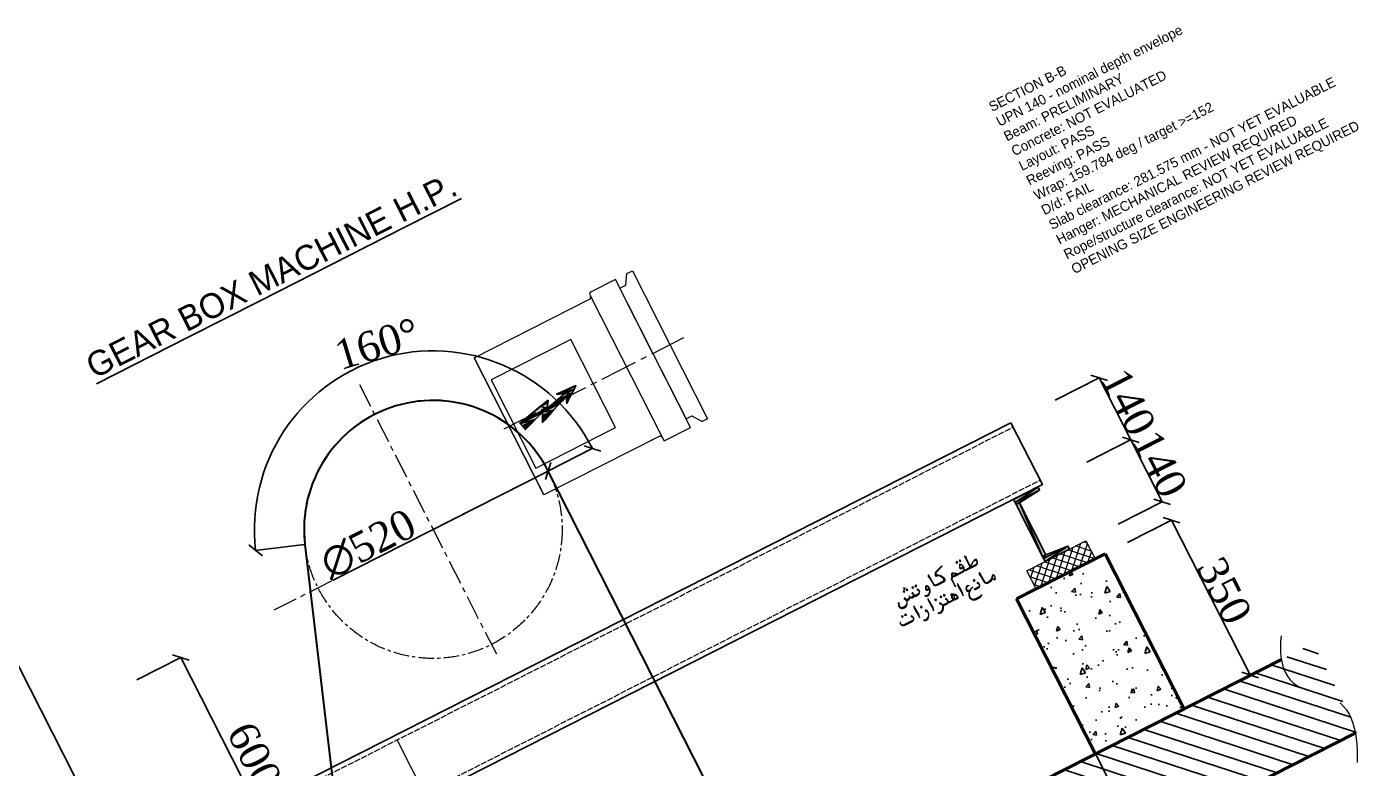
# Model space of a CAD drawing. Header units: millimetres. Extents: x 9010 to 18690, y -22518 to -16270.
# Drawn here: x 16007 to 18690, y -17765 to -16270 of the extents above; entities that cross this region are included whole.
import ezdxf

# ---------------------------------------------------------------- set-up
doc = ezdxf.new("R2010")
doc.units = ezdxf.units.MM
doc.linetypes.add('$1$ACAD_ISO02W100', pattern=[15, 12, -3])
doc.linetypes.add('$1$CENTER', pattern=[50.8, 31.75, -6.35, 6.35, -6.35])
for name, color, linetype, lineweight in [('$1$Car', 3, 'Continuous', 18), ('$1$CL', 2, '$1$CENTER', 0), ('$1$DL', 8, '$1$ACAD_ISO02W100', 0), ('$1$Wall', 1, 'Continuous', 50)]:
    doc.layers.add(name, color=color, linetype=linetype, lineweight=lineweight)
doc.layers.add('$1$PDF_0', color=7, linetype='Continuous')
doc.styles.add('$0$nassar2', font='cent.shx', dxfattribs={"height": 60})
doc.styles.add('$1$nassar2', font='cent.shx', dxfattribs={"height": 60})
doc.dimstyles.new('$0$Nassar2', dxfattribs={"dimtxt": 35, "dimasz": 25, "dimexe": 1.25, "dimexo": 0.625, "dimtad": 1, "dimtxsty": '$0$nassar2', "dimblk": '$0$_Oblique', "dimcen": 2.5, "dimadec": 0, "dimazin": 0, "dimtfac": 1, "dimtmove": 0, "dimatfit": 3, "dimldrblk": '$0$_Oblique', "dimfxl": 1, "dimarcsym": 0})
doc.dimstyles.new('$1$Nassar2', dxfattribs={"dimtxt": 35, "dimasz": 25, "dimexe": 1.25, "dimexo": 0.625, "dimtad": 1, "dimtxsty": '$1$nassar2', "dimblk": '$1$_Oblique', "dimcen": 2.5, "dimadec": 0, "dimazin": 0, "dimtfac": 1, "dimtmove": 0, "dimatfit": 3, "dimldrblk": '$1$_Oblique', "dimfxl": 1, "dimarcsym": 0})

# ---------------------------------------------------------------- blocks, each defined once
blk = doc.blocks.new('$0$_Oblique')
at = {"color": 0, "linetype": 'ByBlock', "lineweight": -2}
blk.add_line((-0.5, -0.5), (0.5, 0.5), dxfattribs=at)
blk = doc.blocks.new('*D55')
at = {"color": 0, "lineweight": -2, "transparency": 16777216}
for p, q in [((15562, -17260.1), (15641.8, -17219.5)), ((16365.3, -18646.6), (15640.7, -17220.1)), ((16286.6, -18686.6), (16366.5, -18646))]:
    blk.add_line(p, q, dxfattribs=at)
at = {"layer": 'Defpoints', "color": 0, "transparency": 16777216}
for p in [(15640.7, -17220.1), (15561.4, -17260.4), (16286, -18686.9)]:
    blk.add_point(p, dxfattribs=at)
at = {"color": 0, "lineweight": -2, "transparency": 16777216, "xscale": 25, "yscale": 25, "zscale": 25}
for p, rotation in [((15640.7, -17220.1), 116.9290163711014), ((16365.3, -18646.6), 296.9290163711014)]:
    blk.add_blockref('$0$_Oblique', p, dxfattribs=dict(at, rotation=rotation))
at = {"color": 0, "transparency": 16777216, "insert": (15985.1, -17830.3), "char_height": 60, "attachment_point": 5, "rotation": 296.929, "style": '$0$nassar2'}
blk.add_mtext('SHAFT DEPTH 1600', dxfattribs=at)
blk = doc.blocks.new('*D56')
at = {"color": 0, "lineweight": -2, "transparency": 16777216}
for p, q in [((15184.9, -17451.6), (15783.3, -17147.6)), ((15782.2, -17148.2), (16914.4, -19377.1)), ((16317.1, -19680.5), (16915.5, -19376.6))]:
    blk.add_line(p, q, dxfattribs=at)
at = {"layer": 'Defpoints', "color": 0, "transparency": 16777216}
for p in [(15184.3, -17451.9), (16914.4, -19377.1), (16316.6, -19680.8)]:
    blk.add_point(p, dxfattribs=at)
at = {"color": 0, "lineweight": -2, "transparency": 16777216, "xscale": 25, "yscale": 25, "zscale": 25}
for p, rotation in [((15782.2, -17148.2), 116.9290163711014), ((16914.4, -19377.1), 296.9290163711014)]:
    blk.add_blockref('$0$_Oblique', p, dxfattribs=dict(at, rotation=rotation))
at = {"color": 0, "transparency": 16777216, "insert": (16471.7, -18437.9), "char_height": 60, "attachment_point": 5, "rotation": 296.929, "style": '$0$nassar2'}
blk.add_mtext('M/C ROOM DEPTH 2500', dxfattribs=at)
blk = doc.blocks.new('$1$_Oblique')
at = {"color": 0, "linetype": 'ByBlock', "lineweight": -2}
blk.add_line((-0.5, -0.5), (0.5, 0.5), dxfattribs=at)
blk = doc.blocks.new('*D76')
at = {"color": 0, "lineweight": -2, "transparency": 16777216}
for p, q in [((17058.2, -17165), (17148, -17119.5)), ((16567, -17313.5), (16467.1, -17325.3))]:
    blk.add_line(p, q, dxfattribs=at)
blk.add_arc((16825.9, -17283.1), 360, 26.929, 186.713, dxfattribs=at)
at = {"layer": 'Defpoints', "color": 0, "transparency": 16777216}
for p in [(16887.2, -16928.3), (17057.7, -17165.3), (16825.9, -17283.1), (16825.9, -17283.1), (16567.7, -17313.5)]:
    blk.add_point(p, dxfattribs=at)
at = {"color": 0, "lineweight": -2, "transparency": 16777216, "xscale": 25, "yscale": 25, "zscale": 25}
for p, rotation in [((17146.8, -17120), 296.9290163710088), ((16468.3, -17325.2), 276.7130014876126)]:
    blk.add_blockref('$1$_Oblique', p, dxfattribs=dict(at, rotation=rotation))
at = {"color": 0, "transparency": 16777216, "insert": (16712.8, -16909.2), "char_height": 60, "attachment_point": 5, "rotation": 16.821, "style": '$1$nassar2'}
blk.add_mtext('160°', dxfattribs=at)
blk = doc.blocks.new('*D77')
at = {"color": 0, "lineweight": -2, "transparency": 16777216}
blk.add_line((16623, -17386.1), (17057.7, -17165.3), dxfattribs=at)
at = {"layer": 'Defpoints', "color": 0, "transparency": 16777216}
for p in [(17057.7, -17165.3), (16594.1, -17400.8)]:
    blk.add_point(p, dxfattribs=at)
at = {"color": 0, "lineweight": -2, "transparency": 16777216, "xscale": 25, "yscale": 25, "zscale": 25, "rotation": 26.92901637100848}
blk.add_blockref('$1$_Oblique', (17057.7, -17165.3), dxfattribs=at)
at = {"color": 0, "transparency": 16777216, "insert": (16695.1, -17312.6), "char_height": 60, "attachment_point": 5, "rotation": 26.929, "style": '$1$nassar2'}
blk.add_mtext('∅520', dxfattribs=at)
blk = doc.blocks.new('*D81')
at = {"color": 0, "lineweight": -2, "transparency": 16777216}
for p, q in [((18160.5, -17735.4), (18310.2, -18030.2)), ((17663.2, -18357.4), (18309.6, -18029.1)), ((17514.1, -18063.8), (17663.8, -18358.6))]:
    blk.add_line(p, q, dxfattribs=at)
at = {"layer": 'Defpoints', "color": 0, "transparency": 16777216}
for p in [(18160.2, -17734.9), (18309.6, -18029.1), (17513.8, -18063.2)]:
    blk.add_point(p, dxfattribs=at)
at = {"color": 0, "lineweight": -2, "transparency": 16777216, "xscale": 25, "yscale": 25, "zscale": 25}
for p, rotation in [((18309.6, -18029.1), 26.92901637100845), ((17663.2, -18357.4), 206.9290163710085)]:
    blk.add_blockref('$1$_Oblique', p, dxfattribs=dict(at, rotation=rotation))
at = {"color": 0, "transparency": 16777216, "insert": (17972.6, -18166), "char_height": 60, "attachment_point": 5, "rotation": 26.929, "style": '$1$nassar2'}
blk.add_mtext('725', dxfattribs=at)
blk = doc.blocks.new('*D82')
at = {"color": 0, "lineweight": -2, "transparency": 16777216}
for p, q in [((16229.1, -17586.2), (16318.8, -17540.7)), ((16589.7, -18076.6), (16317.7, -17541.2)), ((16501.1, -18121.6), (16590.8, -18076.1))]:
    blk.add_line(p, q, dxfattribs=at)
at = {"layer": 'Defpoints', "color": 0, "transparency": 16777216}
for p in [(16317.7, -17541.2), (16228.5, -17586.5), (16500.5, -18121.9)]:
    blk.add_point(p, dxfattribs=at)
at = {"color": 0, "lineweight": -2, "transparency": 16777216, "xscale": 25, "yscale": 25, "zscale": 25}
for p, rotation in [((16317.7, -17541.2), 116.9290163710085), ((16589.7, -18076.6), 296.9290163710085)]:
    blk.add_blockref('$1$_Oblique', p, dxfattribs=dict(at, rotation=rotation))
at = {"color": 0, "transparency": 16777216, "insert": (16485.8, -17792.6), "char_height": 60, "attachment_point": 5, "rotation": 296.929, "style": '$1$nassar2'}
blk.add_mtext('600,52', dxfattribs=at)
blk = doc.blocks.new('*D83')
at = {"color": 0, "lineweight": -2, "transparency": 16777216}
for p, q in [((18079.5, -17022.6), (18169.2, -16977)), ((18231.5, -17102.4), (18168.1, -16977.6)), ((18142.9, -17147.4), (18232.6, -17101.9))]:
    blk.add_line(p, q, dxfattribs=at)
at = {"layer": 'Defpoints', "color": 0, "transparency": 16777216}
for p in [(18168.1, -16977.6), (18078.9, -17022.9), (18142.3, -17147.7)]:
    blk.add_point(p, dxfattribs=at)
at = {"color": 0, "lineweight": -2, "transparency": 16777216, "xscale": 25, "yscale": 25, "zscale": 25}
for p, rotation in [((18168.1, -16977.6), 116.9290163710085), ((18231.5, -17102.4), 296.9290163710085)]:
    blk.add_blockref('$1$_Oblique', p, dxfattribs=dict(at, rotation=rotation))
at = {"color": 0, "transparency": 16777216, "insert": (18227.1, -17026.2), "char_height": 60, "attachment_point": 5, "rotation": 296.929, "style": '$1$nassar2'}
blk.add_mtext('140', dxfattribs=at)
blk = doc.blocks.new('*D84')
at = {"color": 0, "lineweight": -2, "transparency": 16777216}
for p, q in [((18142.9, -17147.4), (18232.6, -17101.9)), ((18294.9, -17227.3), (18231.5, -17102.4)), ((18206.3, -17272.3), (18296, -17226.7))]:
    blk.add_line(p, q, dxfattribs=at)
at = {"layer": 'Defpoints', "color": 0, "transparency": 16777216}
for p in [(18231.5, -17102.4), (18142.3, -17147.7), (18205.7, -17272.5)]:
    blk.add_point(p, dxfattribs=at)
at = {"color": 0, "lineweight": -2, "transparency": 16777216, "xscale": 25, "yscale": 25, "zscale": 25}
for p, rotation in [((18231.5, -17102.4), 116.9290163710085), ((18294.9, -17227.3), 296.9290163710085)]:
    blk.add_blockref('$1$_Oblique', p, dxfattribs=dict(at, rotation=rotation))
at = {"color": 0, "transparency": 16777216, "insert": (18290.5, -17151), "char_height": 60, "attachment_point": 5, "rotation": 296.929, "style": '$1$nassar2'}
blk.add_mtext('140', dxfattribs=at)
blk = doc.blocks.new('*D85')
at = {"color": 0, "lineweight": -2, "transparency": 16777216}
for p, q in [((18225.1, -17309.3), (18314.8, -17263.8)), ((18472.2, -17576.4), (18313.7, -17264.3)), ((18383.6, -17621.4), (18473.3, -17575.8))]:
    blk.add_line(p, q, dxfattribs=at)
at = {"layer": 'Defpoints', "color": 0, "transparency": 16777216}
for p in [(18313.7, -17264.3), (18224.6, -17309.6), (18383.1, -17621.7)]:
    blk.add_point(p, dxfattribs=at)
at = {"color": 0, "lineweight": -2, "transparency": 16777216, "xscale": 25, "yscale": 25, "zscale": 25}
for p, rotation in [((18313.7, -17264.3), 116.9290163710085), ((18472.2, -17576.4), 296.9290163710085)]:
    blk.add_blockref('$1$_Oblique', p, dxfattribs=dict(at, rotation=rotation))
at = {"color": 0, "transparency": 16777216, "insert": (18420.3, -17406.5), "char_height": 60, "attachment_point": 5, "rotation": 296.929, "style": '$1$nassar2'}
blk.add_mtext('350', dxfattribs=at)

msp = doc.modelspace()

# ---------------------------------------------------------------- hatches: boundary and pattern name
at = {"true_color": 0x000007}
h = msp.add_hatch(color=7, dxfattribs=at)
h.paths.add_polyline_path([(17109.95, -17000.317), (17090.698, -17010.097), (17106.231, -17008.114)])
h.paths.add_polyline_path([(17090.698, -17010.097), (17106.231, -17008.114), (17073.36, -17024.811)])
for points in [[(17074.448, -17010.671), (17113.438, -16993.229), (17079.629, -17010.403)], [(17094.961, -17013.839), (17106.231, -17008.114), (17099.709, -17019.697)], [(17057.566, -17022.791), (17056.888, -17027.271), (17042.331, -17034.665)], [(17005.838, -17074.469), (17031.665, -17061.35), (17012.01, -17081.967)], [(17046.222, -17053.956), (17068.292, -17042.745), (17052.394, -17061.454)]]:
    msp.add_hatch(color=7, dxfattribs=at).paths.add_polyline_path(points)
h = msp.add_hatch(color=7, dxfattribs=at)
h.paths.add_polyline_path([(17113.438, -16993.229), (17079.629, -17010.403), (17109.95, -17000.317)])
h.paths.add_polyline_path([(17079.629, -17010.403), (17109.95, -17000.317), (17090.698, -17010.097)])
h = msp.add_hatch(color=7, dxfattribs=at)
h.paths.add_polyline_path([(17086.308, -17023.551), (17006.949, -17063.863), (17083.267, -17026.868)])
h.paths.add_polyline_path([(17006.949, -17063.863), (17083.267, -17026.868), (17000.621, -17068.849)])
h = msp.add_hatch(color=7, dxfattribs=at)
h.paths.add_polyline_path([(17083.267, -17026.868), (17000.621, -17068.849), (17079.987, -17029.715)])
h.paths.add_polyline_path([(17000.621, -17068.849), (17079.987, -17029.715), (17001.567, -17069.55)])
h = msp.add_hatch(color=7, dxfattribs=at)
h.paths.add_polyline_path([(17056.888, -17027.271), (17042.331, -17034.665), (17055.785, -17039.055)])
h.paths.add_polyline_path([(17042.331, -17034.665), (17055.785, -17039.055), (17006.949, -17063.863)])
h = msp.add_hatch(color=7, dxfattribs=at)
h.paths.add_polyline_path([(17079.987, -17029.715), (17046.177, -17046.889), (17068.292, -17042.745)])
h.paths.add_polyline_path([(17046.177, -17046.889), (17068.292, -17042.745), (17046.222, -17053.956)])
h = msp.add_hatch(color=7, dxfattribs=at)
h.paths.add_polyline_path([(17094.961, -17013.839), (17073.36, -17024.811), (17086.308, -17023.551)])
h.paths.add_polyline_path([(17073.36, -17024.811), (17086.308, -17023.551), (17055.785, -17039.055)])
h = msp.add_hatch(color=7, dxfattribs=at)
h.paths.add_polyline_path([(17094.961, -17013.839), (17095.014, -17022.082), (17099.709, -17019.697)])
h.paths.add_polyline_path([(17095.014, -17022.082), (17099.709, -17019.697), (17095.058, -17029.148)])
h = msp.add_hatch(color=7, dxfattribs=at)
h.paths.add_polyline_path([(17046.177, -17046.889), (17001.567, -17069.55), (17031.665, -17061.35)])
h.paths.add_polyline_path([(17001.567, -17069.55), (17031.665, -17061.35), (17005.838, -17074.469)])
h = msp.add_hatch(color=7, dxfattribs=at)
h.paths.add_polyline_path([(17046.222, -17053.956), (17046.289, -17064.555), (17052.394, -17061.454)])
h.paths.add_polyline_path([(17046.289, -17064.555), (17052.394, -17061.454), (17046.073, -17067.618)])
h = msp.add_hatch(color=7, dxfattribs=at)
h.paths.add_polyline_path([(17995.443, -17222.751), (18044.749, -17197.705), (17998.544, -17228.855)])
h.paths.add_polyline_path([(18044.749, -17197.705), (17998.544, -17228.855), (18047.85, -17203.81)])
h = msp.add_hatch(color=7, dxfattribs=at)
h.paths.add_polyline_path([(17998.544, -17228.855), (18047.85, -17203.81), (18000.691, -17233.082)])
h.paths.add_polyline_path([(18047.85, -17203.81), (18000.691, -17233.082), (18007.265, -17229.742)])
h = msp.add_hatch(color=7, dxfattribs=at)
h.paths.add_polyline_path([(18000.691, -17233.082), (18007.265, -17229.742), (18053.883, -17337.798)])
h.paths.add_polyline_path([(18007.265, -17229.742), (18053.883, -17337.798), (18060.457, -17334.458)])
h = msp.add_hatch()
h.set_pattern_fill('AR-CONC', color=4, scale=0.5, angle=26.929016)
h.set_pattern_definition([(76.929, (18705.02, -18448.39), (84.8243, 34.149), [9.525, -104.775]), (21.929, (18705.02, -18448.39), (-58.9745, 77.1895), [7.62, -83.82]), (127.3805, (18712.09, -18445.54), (25.85, 111.3386), [8.095, -89.045]), (73.113, (18693.52, -18425.74), (130.363, 42.642), [14.287, -157.162]), (123.565, (18704.38, -18422.19), (49.803, 164.057), [12.143, -133.568]), (18.113, (18693.52, -18425.74), (49.803, 164.057), [11.43, -125.73]), (47.929, (18707.72, -18425.65), (90.7445, -11.256), [9.525, -104.775]), (352.929, (18707.72, -18425.65), (-14.158, 96.103), [7.62, -83.82]), (98.3805, (18715.28, -18426.59), (76.587, 84.8466), [8.095, -89.045]), (64.429, (18705.023, -18448.386), (-17.77006, 38.3927), [0, -82.804, 0, -85.09, 0, -84.1375]), (34.429, (18705.023, -18448.386), (7.102, 59.7898), [0, -48.514, 0, -80.899, 0, -32.0675]), (354.429, (18679.773, -18461.213), (61.7414, 28.1498), [0, -31.75, 0, -99.06, 0, -131.445]), (344.429, (18668.45, -18466.964), (60.276, 44.8776), [0, -41.275, 0, -65.786, 0, -93.345])])
h.paths.add_polyline_path([(18160.111, -17734.911), (18338.551, -17644.269), (18180.041, -17332.22), (18001.601, -17422.862)], is_closed=False)
h = msp.add_hatch(color=7, dxfattribs=at)
h.paths.add_polyline_path([(18053.883, -17337.798), (18060.457, -17334.458), (18055.791, -17341.554)])
h.paths.add_polyline_path([(18060.457, -17334.458), (18055.791, -17341.554), (18105.097, -17316.509)])
h = msp.add_hatch(color=7, dxfattribs=at)
h.paths.add_polyline_path([(18055.791, -17341.554), (18105.097, -17316.509), (18058.892, -17347.659)])
h.paths.add_polyline_path([(18105.097, -17316.509), (18058.892, -17347.659), (18108.198, -17322.613)])
at = {"ltscale": 4}
h = msp.add_hatch(dxfattribs=at)
h.set_pattern_fill('ANSI31', color=256, scale=8, angle=116.929016)
h.set_pattern_definition([(161.929016, (70044.666, 39051.114), (-7.8789535, -24.147093), [])])
h.paths.add_polyline_path([(17675.562, -18205.801), (18689.685, -17690.662), (18599.291, -17512.71), (17585.169, -18027.85)], is_closed=False)

# ---------------------------------------------------------------- linework, layer by layer
at = {"layer": '$1$Car', "ltscale": 4}
msp.add_line((16861.214, -17919.381), (16753.522, -17707.374), dxfattribs=at)
at = {"layer": '$1$CL', "color": 1, "linetype": 'Continuous', "lineweight": 30}
for p, q in [((17705.743, -18441.114), (17057.689, -17165.331)), ((16567.663, -17313.474), (16648.281, -17998.398))]:
    msp.add_line(p, q, dxfattribs=at)
at = {"layer": '$1$CL'}
msp.add_circle((16825.881, -17283.081), 260, dxfattribs=at)
at = {"layer": '$1$CL', "color": 1, "linetype": 'Continuous', "lineweight": 30}
msp.add_arc((16825.881, -17283.081), 260, 26.929016, 186.713001, dxfattribs=at)
at = {"layer": '$1$DL'}
for points in [[(16293.567, -17941.016), (17994.62, -17076.939)], [(16348.095, -18048.362), (18048.902, -17183.801)]]:
    msp.add_lwpolyline(points, dxfattribs=at)
at = {"layer": '$1$PDF_0', "lineweight": 18}
for points in [[(17838.399, -17369.251), (17850.757, -17356.191), (17850.633, -17357.949), (17840.021, -17369.105)], [(17882.495, -17349.904), (17879.649, -17348.975)], [(17888.695, -17346.754), (17886.119, -17345.689)], [(17897.061, -17365.227), (17920.514, -17353.313)], [(17898.117, -17339.933), (17906.744, -17356.917), (17907.823, -17356.369), (17899.744, -17340.464), (17900.557, -17340.729), (17900.407, -17338.431)], [(17919.577, -17354.807), (17898.281, -17365.625)], [(17919.047, -17356.433), (17899.907, -17366.155)], [(17834.9, -17393.072), (17824.099, -17374.48), (17823.564, -17375.43), (17823.581, -17378.134), (17825.353, -17380.287), (17833.821, -17393.62)], [(17834.497, -17393.616), (17825.614, -17378.798), (17823.842, -17376.645)], [(17838.84, -17374.792), (17841.566, -17378.155), (17838.451, -17377.364)], [(17880.219, -17374.8), (17872.401, -17378.771), (17871.194, -17380.401), (17870.668, -17382.703)], [(17871.901, -17385.129), (17878.474, -17398.069), (17878.208, -17398.882), (17870.814, -17384.325)], [(17871.686, -17372.69), (17872.491, -17371.603), (17873.437, -17371.462), (17879.936, -17372.908)], [(17874.917, -17370.371), (17880.604, -17371.552), (17881.036, -17375.741), (17873.488, -17379.575)], [(17880.617, -17373.58), (17891.939, -17367.829)], [(17895.842, -17364.829), (17893.698, -17367.953), (17881.836, -17373.978)], [(17892.898, -17369.716), (17883.462, -17374.509)], [(17917.477, -17386.057), (17914.768, -17385.398)], [(17937.507, -17388.769), (17926.57, -17369.908), (17926.172, -17371.127), (17926.189, -17373.831), (17928.093, -17375.577), (17936.429, -17389.317)], [(17937.105, -17389.313), (17928.222, -17374.495), (17926.45, -17372.342)], [(17957.088, -17384.588), (17951.804, -17382.864)], [(17953.263, -17378.392), (17951.812, -17384.216)], [(17952.612, -17382.453), (17956.541, -17383.51), (17957.623, -17383.638), (17958.428, -17382.551), (17959.091, -17380.519)], [(17957.58, -17376.877), (17955.68, -17375.808), (17954.328, -17375.816), (17953.258, -17377.716)], [(17775.904, -17408.457), (17773.059, -17407.528)], [(17776.679, -17402.637), (17773.833, -17401.709)], [(17782.374, -17405.17), (17779.529, -17404.242)], [(17791.198, -17410.523), (17790.535, -17412.556)], [(17793.436, -17400.908), (17790.86, -17399.843)], [(17804.865, -17412.059), (17794.891, -17417.126)], [(17805.409, -17412.461), (17804.467, -17413.279), (17796.11, -17417.524)], [(17799.906, -17397.622), (17797.06, -17396.693)], [(17801.566, -17403.561), (17801.172, -17405.457)], [(17801.438, -17404.644), (17803.201, -17405.444), (17804.831, -17406.651)], [(17818.575, -17398.991), (17819.243, -17397.634), (17820.051, -17397.223), (17822.627, -17398.289)], [(17825.495, -17402.598), (17821.72, -17404.515), (17820.368, -17404.523), (17818.601, -17403.047)], [(17822.538, -17405.456), (17826.851, -17403.265)], [(17825.892, -17401.378), (17822.658, -17403.021)], [(17839.911, -17394.257), (17853.12, -17387.548)], [(17855.148, -17387.535), (17841.13, -17394.655)], [(17841.678, -17395.734), (17843.565, -17394.775)], [(17855.696, -17388.613), (17842.756, -17395.186)], [(17870.061, -17414.89), (17874.114, -17414.189), (17877.768, -17414.706)], [(17892.903, -17413.123), (17892.625, -17411.907), (17883.189, -17395.335)], [(17926.074, -17398.308), (17916.1, -17403.374)], [(17926.617, -17398.71), (17925.676, -17399.527), (17917.319, -17403.772)], [(17918.808, -17404.033), (17924.739, -17401.021)], [(17922.638, -17389.54), (17922.381, -17391.705)], [(17922.646, -17390.892), (17924.409, -17391.692), (17926.04, -17392.899)], [(17942.518, -17389.955), (17946.023, -17388.174)], [(17944.418, -17391.024), (17946.036, -17390.203)], [(17775.58, -17421.17), (17775.19, -17423.742)], [(17805.02, -17457.764), (17804.742, -17456.549), (17795.037, -17440.113)], [(17797.737, -17418.054), (17803.667, -17415.042)], [(17810.994, -17440.147), (17808.148, -17439.218)], [(17833.865, -17443.112), (17833.318, -17442.033), (17823.882, -17425.461)], [(17839.838, -17425.495), (17836.993, -17424.566)], [(17850.617, -17419.341), (17848.178, -17418.545)], [(17862.727, -17431.164), (17861.786, -17431.981), (17853.429, -17436.226)], [(17857.087, -17416.055), (17854.379, -17415.396)], [(17854.918, -17436.487), (17860.849, -17433.475)], [(17858.748, -17421.994), (17858.491, -17424.159)], [(17858.756, -17423.346), (17860.519, -17424.146), (17862.15, -17425.353)], [(17863.801, -17429.94), (17872.428, -17425.558)], [(17874.315, -17424.6), (17872.569, -17426.504), (17865.291, -17430.201)], [(17871.093, -17428.271), (17866.51, -17430.599)], [(17874.443, -17423.517), (17872.813, -17422.31)], [(17883.211, -17420.081), (17882.274, -17421.574), (17878.23, -17423.628), (17875.932, -17423.778)], [(17878.628, -17422.409), (17881.594, -17420.902)], [(17772.709, -17458.916), (17770.001, -17458.257)], [(17793.715, -17466.22), (17792.774, -17467.037), (17775.791, -17475.664), (17774.306, -17476.079), (17772.684, -17476.225)], [(17793.172, -17465.818), (17774.301, -17475.403)], [(17779.179, -17455.629), (17776.47, -17454.97)], [(17789.736, -17457.05), (17789.209, -17459.352)], [(17789.744, -17458.402), (17791.507, -17459.202), (17793.138, -17460.409)], [(17777.01, -17476.062), (17791.837, -17468.53)]]:
    msp.add_lwpolyline(points, dxfattribs=at)
for points in [[(17883.03, -17348.954), (17880.184, -17348.025), (17879.251, -17350.195), (17882.097, -17351.123)], [(17889.23, -17345.804), (17886.384, -17344.876), (17885.721, -17346.908), (17888.567, -17347.837)], [(17918.012, -17385.107), (17915.166, -17384.179), (17914.234, -17386.348), (17917.079, -17387.277)], [(17776.439, -17407.507), (17773.594, -17406.578), (17772.931, -17408.611), (17775.507, -17409.676)], [(17777.077, -17401.418), (17774.231, -17400.489), (17773.705, -17402.792), (17776.281, -17403.857)], [(17782.64, -17404.357), (17779.794, -17403.429), (17779.131, -17405.462), (17781.976, -17406.39)], [(17793.834, -17399.689), (17790.988, -17398.76), (17790.462, -17401.062), (17793.307, -17401.991)], [(17800.303, -17396.402), (17797.458, -17395.474), (17796.662, -17397.913), (17799.508, -17398.841)], [(17857.622, -17415.105), (17854.776, -17414.176), (17853.844, -17416.346), (17856.689, -17417.274)], [(17893.737, -17416.768), (17893.442, -17412.849), (17892.886, -17410.418), (17882.359, -17392.365), (17883.198, -17396.687), (17892.77, -17413.529)], [(17805.855, -17461.41), (17805.56, -17457.49), (17805.003, -17455.06), (17794.207, -17437.143), (17795.046, -17441.465), (17804.888, -17458.171)], [(17811.392, -17438.927), (17808.546, -17437.999), (17808.02, -17440.301), (17810.596, -17441.366)], [(17834.43, -17446.894), (17834.404, -17442.838), (17833.579, -17440.544), (17823.052, -17422.491), (17823.89, -17426.813), (17833.463, -17443.655)], [(17839.967, -17424.412), (17837.121, -17423.484), (17836.595, -17425.786), (17839.441, -17426.714)], [(17851.152, -17418.391), (17848.307, -17417.463), (17847.643, -17419.495), (17850.489, -17420.424)], [(17773.244, -17457.966), (17770.398, -17457.037), (17769.735, -17459.07), (17772.581, -17459.998)], [(17779.444, -17454.816), (17776.868, -17453.751), (17775.936, -17455.92), (17778.781, -17456.849)]]:
    msp.add_lwpolyline(points, close=True, dxfattribs=at)
for points in [[(17891.488, -17355.05, 0.6063276), (17886.468, -17357.6, 0.38592407), (17889.304, -17360.79)], [(17895.684, -17360.704, 0.20473629), (17888.182, -17352.807, 0.43299412), (17886.522, -17353.896)], [(17921.641, -17344.926, 0.47244666), (17916.719, -17344.611, 0.09446494), (17911.483, -17352.621)], [(17852.916, -17387.304, 0.41725407), (17854.701, -17382.751, 0.15748651), (17838.478, -17374.676)], [(17871.695, -17374.042), (17871.173, -17377.021), (17870.878, -17373.101, -0.51186379), (17874.76, -17370.448)], [(17872.799, -17377.551), (17879.808, -17373.991), (17873.715, -17372.677, 0.3544211), (17871.622, -17374.144)], [(17951.265, -17383.138), (17950.066, -17386.12), (17948.051, -17388.162), (17944.007, -17390.216, -0.34648821), (17936.799, -17389.368)], [(17951.807, -17384.009, -0.21256689), (17947.114, -17389.655), (17945.227, -17390.614)], [(17958.526, -17383.721, 0.45670162), (17954.676, -17374.723, 0.46473752), (17952.915, -17375.829)], [(17786.671, -17419.63, 0.15747367), (17792.806, -17418.175, 0.86611539), (17790.352, -17412.389)], [(17804.593, -17411.859, 0.53548612), (17805.066, -17407.525, 0.12595079), (17800.792, -17405.514)], [(17816.488, -17416.631, 0.51969524), (17826.369, -17403.414, 0.31492829), (17820.845, -17398.414)], [(17818.359, -17397.157, 0.17324239), (17818.116, -17403.153, 0.4881371), (17822.17, -17405.302)], [(17900.445, -17398.533, 0.31495142), (17900.957, -17405.966, 0.3621915), (17907.566, -17407.369)], [(17900.263, -17398.481, -0.30708343), (17905.898, -17395.793, 0.20470465), (17900.278, -17400.738)], [(17925.801, -17398.107, 0.53548612), (17926.275, -17393.774, 0.12595079), (17922, -17391.762)], [(17765.387, -17439.148, -0.18110539), (17764.212, -17430.206, 0.11021726), (17765.49, -17437.335, 0.21257862), (17767.723, -17439.449)], [(17766.821, -17439.876, 0.23621891), (17774.179, -17440.533, 0.15747958), (17780.259, -17434.655)], [(17780.157, -17434.253, 0.26770238), (17780.367, -17428.593, 0.16534837), (17774.942, -17423.421)], [(17777.195, -17424.309, 0.67714591), (17786.638, -17419.978, 0.27558448), (17792.394, -17420.753, 0.40157223), (17794.877, -17415.161)], [(17777.344, -17424.069, 0.10236354), (17784.428, -17422.101, 0.28347809), (17786.089, -17419.311, 0.07863973), (17785.711, -17417.215)], [(17846.771, -17431.13), (17846.377, -17433.026, -0.33858744), (17852.99, -17438.454)], [(17862.184, -17430.762), (17852.21, -17435.828, -0.26773869), (17851.358, -17449.225)], [(17861.911, -17430.561, 0.53548612), (17862.385, -17426.228, 0.12595079), (17858.11, -17424.216)], [(17883.286, -17418.944, -0.38583965), (17881.606, -17422.931), (17879.18, -17424.163)], [(17792.899, -17465.617, 0.53548612), (17793.373, -17461.283, 0.12595079), (17789.098, -17459.272)], [(17791.581, -17468.658, 0.35432667), (17794.451, -17462.644, 0.24409499), (17789.384, -17457.279)], [(17817.926, -17445.782), (17817.532, -17447.678, -0.33858744), (17824.145, -17453.106)]]:
    msp.add_lwpolyline(points, format="xyb", dxfattribs=at)
for centre, radius, start, end in [((17897.482, -17357.043), 11.036, 163.344519, 197.381013), ((17888.98, -17359.666), 2.268, 197.13145, 279.947641), ((17888.547, -17355.478), 1.664, 47.7992, 177.904384), ((17889.365, -17356.418), 4.687, 251.381081, 338.895461), ((17889.772, -17356.551), 4.082, 263.479566, 347.873674), ((17888.137, -17354.669), 7.71, 279.695684, 325.978945), ((17879.837, -17367.702), 17.384, 31.086959, 47.304523), ((17889.537, -17362.098), 6.198, 293.746723, 31.93416), ((17899.116, -17337.561), 2.57, 152.386456, 241.45506), ((17899.652, -17336.61), 2.873, 199.270922, 274.078105), ((17899.509, -17335.665), 2.569, 195.310198, 285.914686), ((17894.025, -17344.896), 19.199, 296.379442, 339.188827), ((17892.126, -17343.827), 21.315, 299.476758, 335.27827), ((17924.796, -17356.735), 13.758, 132.513003, 159.456338), ((17918.531, -17349.743), 4.082, 39.897137, 132.039347), ((17918.792, -17348.253), 3.477, 74.978672, 139.951666), ((17915.283, -17349.358), 7.71, 296.380103, 36.051409), ((17915.549, -17348.545), 7.407, 300.113141, 330.611977), ((17917.85, -17349.071), 4.687, 10.605821, 68.858387), ((17918.395, -17349.474), 4.081, 296.544549, 37.708795), ((17848.094, -17373.314), 10.734, 158.747598, 203.292494), ((17843.626, -17372.53), 4.989, 141.409499, 199.681644), ((17836.511, -17401.919), 27.968, 43.633124, 84.695195), ((17852.9, -17384.777), 3.477, 304.682821, 50.219124), ((17853.849, -17385.311), 3.78, 296.971885, 43.950584), ((17875.193, -17381.931), 5.292, 119.341263, 206.856687), ((17875.879, -17383.279), 4.687, 126.578584, 203.002572), ((17882.3, -17372.556), 1.964, 206.619569, 297.238463), ((17889.138, -17363.316), 7.106, 299.523305, 20.751019), ((17898.744, -17364.203), 1.964, 206.619569, 297.238463), ((17938.031, -17375.446), 14.665, 302.098861, 358.666348), ((17955.631, -17378.716), 4.082, 212.902416, 290.955617), ((17955.499, -17379.122), 2.872, 38.150972, 160.401096), ((17957.283, -17383.303), 1.36, 246.052021, 335.125628), ((17955.773, -17379.661), 2.872, 295.615537, 45.469852), ((17786.716, -17418.057), 8.919, 19.967967, 61.030377), ((17788.877, -17417.637), 6.803, 47.710616, 71.090765), ((17798.705, -17410.949), 8.013, 15.882485, 70.75198), ((17800.999, -17410.123), 5.292, 295.474518, 13.516894), ((17820.952, -17400.666), 2.57, 152.986586, 303.60233), ((17819.853, -17397.834), 1.361, 73.183445, 160.674587), ((17820.819, -17401.072), 2.57, 94.256708, 149.135898), ((17815.99, -17406.917), 11.337, 19.741388, 67.756872), ((17813.558, -17407.474), 14.06, 326.697698, 18.145628), ((17838.466, -17390.413), 5.896, 213.037422, 298.995318), ((17838.325, -17389.468), 5.896, 225.477479, 301.919871), ((17838.055, -17389.604), 4.989, 225.022772, 301.455125), ((17841.593, -17393.233), 1.964, 206.619569, 297.238463), ((17870.941, -17414.953), 1.663, 95.153882, 222.683406), ((17873.299, -17424.268), 11.036, 27.506376, 103.942318), ((17903.042, -17402.037), 3.175, 157.093087, 230.279713), ((17905.066, -17401.349), 5.594, 217.672277, 295.716794), ((17905.053, -17399.319), 6.502, 233.22867, 303.147536), ((17925.165, -17414.878), 19.805, 126.838313, 186.785771), ((17928.011, -17415.807), 22.224, 131.376812, 179.385771), ((17917.782, -17402.35), 1.964, 206.619569, 297.238463), ((17919.914, -17397.198), 8.013, 15.882485, 70.75198), ((17922.208, -17396.371), 5.292, 295.474518, 13.516894), ((17941.207, -17385.703), 5.896, 213.037422, 298.995318), ((17940.663, -17385.301), 4.989, 225.022772, 301.455125), ((17944.201, -17388.93), 1.964, 206.619569, 297.238463), ((17771.008, -17435.871), 6.803, 208.987781, 282.186533), ((17770.708, -17431.274), 8.921, 250.622896, 293.421289), ((17770.032, -17431.28), 11.339, 282.575442, 62.665716), ((17768.518, -17426.963), 13.454, 293.582377, 327.621505), ((17770.581, -17432.357), 10.733, 22.340204, 63.406092), ((17780.361, -17418.232), 6.501, 260.371755, 330.300382), ((17780.507, -17420.532), 6.203, 10.483467, 33.844992), ((17789.809, -17415.469), 4.988, 259.343453, 354.519576), ((17796.574, -17416.102), 1.964, 206.619569, 297.238463), ((17820.212, -17411.894), 5.896, 231.335034, 326.517908), ((17843.114, -17440.957), 10.13, 268.046349, 13.587054), ((17843.379, -17440.145), 9.828, 26.172438, 72.448061), ((17845.002, -17439.998), 8.012, 37.72822, 78.791091), ((17853.892, -17434.804), 1.964, 206.619569, 297.238463), ((17856.024, -17429.652), 8.013, 15.882485, 70.75198), ((17858.318, -17428.825), 5.292, 295.474518, 13.516894), ((17865.484, -17428.916), 1.964, 206.619569, 297.238463), ((17874.659, -17425.612), 10.432, 49.930164, 118.212955), ((17876.376, -17418.975), 5.897, 156.630536, 295.504141), ((17865.147, -17418.234), 11.641, 299.802857, 1.434505), ((17873.667, -17418.316), 2.57, 17.586878, 188.191102), ((17873.666, -17418.316), 2.873, 4.9251, 150.955617), ((17875.964, -17418.166), 4.686, 185.773145, 301.233645), ((17869.071, -17418.615), 7.408, 296.653178, 9.857392), ((17880.431, -17418.948), 1.967, 299.475464, 54.905696), ((17914.896, -17416.025), 9.223, 186.590235, 277.198403), ((17914.888, -17414.673), 8.921, 184.447401, 284.113279), ((17911.819, -17399.955), 24.642, 274.412095, 313.722798), ((17913.607, -17404.81), 20.712, 277.005472, 331.876058), ((17903.19, -17382.969), 42.484, 288.690094, 312.067868), ((17817.817, -17460.59), 5.896, 231.335034, 326.517908), ((17814.539, -17455.472), 10.13, 268.046349, 13.587054), ((17816.995, -17458.971), 6.804, 267.828828, 317.555967), ((17814.804, -17454.66), 9.828, 26.172438, 72.448061), ((17816.426, -17454.514), 8.012, 37.72822, 78.791091), ((17812.234, -17454.944), 12.854, 318.45746, 338.2545), ((17811.301, -17456.44), 13.455, 326.442535, 26.397521), ((17846.393, -17446.075), 5.896, 231.335034, 326.517908), ((17845.57, -17444.456), 6.804, 267.828828, 317.555967), ((17840.809, -17440.428), 12.854, 318.45746, 338.2545), ((17772.172, -17470.21), 5.291, 166.653107, 288.910707), ((17773.662, -17470.471), 6.501, 167.79702, 299.19613)]:
    msp.add_arc(centre, radius, start, end, dxfattribs=at)
at = {"layer": '$1$Wall'}
for points in [[(18180.041, -17332.22), (18001.601, -17422.862)], [(18338.551, -17644.269), (18180.041, -17332.22)], [(18160.111, -17734.911), (18001.601, -17422.862)], [(18160.111, -17734.911), (18001.601, -17422.862)], [(18535.232, -17545.28), (16225.724, -18718.432)], [(16257.778, -18926.436), (18684.014, -17693.454), (18684.014, -17693.454)]]:
    msp.add_lwpolyline(points, dxfattribs=at)
at = {"color": 7, "linetype": 'Continuous', "lineweight": 20, "true_color": 0x000007}
for points in [[(17213.91, -16790.962), (17216.585, -16767.155), (17216.585, -16767.155)], [(17216.585, -16767.155), (17227.386, -16761.668), (17379.091, -17060.321), (17368.29, -17065.807)], [(17193.106, -16779.081), (17144.27, -16803.888), (17144.27, -16803.888)], [(17344.811, -17077.733), (17193.106, -16779.081), (17193.106, -16779.081)], [(17202.17, -16796.925), (17213.91, -16790.962), (17213.91, -16790.962)], [(17268.959, -16928.407), (17202.17, -16796.925), (17202.17, -16796.925)], [(16908.862, -16937.055), (17140.834, -16819.221), (17140.834, -16819.221)], [(17142.191, -16810.261), (17143.383, -16812.609), (17143.383, -16812.609)], [(17143.383, -16812.609), (17288.41, -17098.113), (17288.41, -17098.113)], [(17103.426, -16900.251), (16942.83, -16981.828), (16942.83, -16981.828)], [(17193.59, -17077.752), (17103.426, -16900.251), (17103.426, -16900.251)], [(17330.474, -16897.16), (17266.611, -16929.6), (17266.611, -16929.6)], [(17268.959, -16928.407), (17335.747, -17059.889), (17335.747, -17059.889)], [(17233.271, -16946.536), (17166.121, -16980.645), (17166.121, -16980.645)], [(17255.341, -16935.325), (17244.541, -16940.811), (17244.541, -16940.811)], [(16942.83, -16981.828), (17032.994, -17159.329), (17032.994, -17159.329)], [(16677.66, -16991.288), (16699.605, -17034.489), (16699.605, -17034.489)], [(17057.566, -17022.791), (17055.785, -17039.055), (17090.698, -17010.097), (17074.448, -17010.671)], [(17132.781, -16997.581), (17066.101, -17031.452), (17066.101, -17031.452)], [(17074.448, -17010.671), (17113.438, -16993.229), (17095.058, -17029.148)], [(17155.321, -16986.132), (17144.051, -16991.856), (17144.051, -16991.856)], [(17000.621, -17068.849), (17057.566, -17022.791), (17057.566, -17022.791)], [(17055.3, -17036.939), (17043.561, -17042.902), (17043.561, -17042.902)], [(17094.961, -17013.839), (17046.073, -17067.618), (17046.073, -17067.618)], [(17095.058, -17029.148), (17094.961, -17013.839), (17094.961, -17013.839)], [(16704.137, -17043.411), (16708.669, -17052.333), (16708.669, -17052.333)], [(16713.201, -17061.255), (16735.861, -17105.865), (16735.861, -17105.865)], [(17032.761, -17048.388), (16968.428, -17081.067), (16968.428, -17081.067)], [(17046.073, -17067.618), (17046.177, -17046.889), (17012.01, -17081.967), (17000.621, -17068.849)], [(17335.747, -17059.889), (17347.487, -17053.926), (17347.487, -17053.926)], [(17347.487, -17053.926), (17368.29, -17065.807), (17368.29, -17065.807)], [(17032.994, -17159.329), (17193.59, -17077.752), (17193.59, -17077.752)], [(17291.749, -17104.687), (17344.811, -17077.733), (17344.811, -17077.733)], [(16740.393, -17114.787), (16744.925, -17123.709), (16744.925, -17123.709)], [(17281.329, -17095.803), (17049.356, -17213.637), (17049.356, -17213.637)], [(17288.41, -17098.113), (17291.749, -17104.687), (17291.749, -17104.687)], [(16749.457, -17132.631), (16772.118, -17177.241), (16772.118, -17177.241)], [(17071.954, -17157.852), (17142.391, -17122.073), (17142.391, -17122.073)], [(17076.073, -17155.76), (17104.247, -17141.448), (17104.247, -17141.448)], [(17004.697, -17192.017), (17049.307, -17169.356), (17049.307, -17169.356)], [(17058.229, -17164.824), (17067.151, -17160.292), (17067.151, -17160.292)], [(16776.65, -17186.163), (16781.182, -17195.085), (16781.182, -17195.085)], [(16986.853, -17201.081), (16995.775, -17196.549), (16995.775, -17196.549)], [(16785.714, -17204.007), (16808.374, -17248.617), (16808.374, -17248.617)], [(16933.321, -17228.273), (16977.931, -17205.613), (16977.931, -17205.613)], [(17995.443, -17222.751), (18058.892, -17347.659), (18058.892, -17347.659)], [(16861.945, -17264.53), (16906.555, -17241.869), (16906.555, -17241.869)], [(16915.477, -17237.337), (16924.868, -17232.567), (16924.868, -17232.567)], [(18007.265, -17229.742), (18060.457, -17334.458), (18060.457, -17334.458)], [(16791.038, -17300.548), (16835.179, -17278.126), (16835.179, -17278.126)], [(16812.906, -17257.539), (16817.438, -17266.461), (16817.438, -17266.461)], [(16821.97, -17275.383), (16844.631, -17319.993), (16844.631, -17319.993)], [(16844.57, -17273.355), (16853.023, -17269.062), (16853.023, -17269.062)], [(16772.725, -17309.85), (16782.116, -17305.08), (16782.116, -17305.08)], [(16719.193, -17337.043), (16764.272, -17314.144), (16764.272, -17314.144)], [(16719.662, -17336.804), (16764.272, -17314.144), (16764.272, -17314.144)], [(16848.924, -17328.446), (16853.695, -17337.837), (16853.695, -17337.837)], [(18108.198, -17322.613), (18058.892, -17347.659), (18058.892, -17347.659)], [(18105.097, -17316.509), (18108.198, -17322.613), (18105.097, -17316.509), (18060.457, -17334.458)], [(18081.724, -17382.139), (18099.746, -17326.907), (18099.746, -17326.907)], [(18144.178, -17350.415), (18088.945, -17332.393), (18088.945, -17332.393)], [(18097.689, -17374.029), (18115.711, -17318.797), (18115.711, -17318.797)], [(18159.435, -17342.074), (18104.911, -17324.283), (18104.911, -17324.283)], [(18113.186, -17366.158), (18131.207, -17310.925), (18131.207, -17310.925)], [(18151.564, -17326.578), (18120.407, -17316.412), (18120.407, -17316.412)], [(18129.151, -17358.048), (18144.169, -17312.021), (18144.169, -17312.021)], [(18143.454, -17310.612), (18136.373, -17308.302), (18136.373, -17308.302)], [(18145.117, -17349.938), (18152.279, -17327.986), (18152.279, -17327.986)], [(16648.286, -17373.061), (16692.896, -17350.401), (16692.896, -17350.401)], [(16701.818, -17345.868), (16710.74, -17341.336), (16710.74, -17341.336)], [(16701.818, -17345.868), (16710.74, -17341.336), (16710.74, -17341.336)], [(16858.227, -17346.759), (16880.887, -17391.369), (16880.887, -17391.369)], [(18029.898, -17381.291), (18036.822, -17358.87), (18036.822, -17358.87)], [(18037.769, -17396.787), (18052.788, -17350.76), (18052.788, -17350.76)], [(18096.75, -17374.506), (18041.518, -17356.485), (18041.518, -17356.485)], [(18050.732, -17397.882), (18068.284, -17342.888), (18068.284, -17342.888)], [(18112.246, -17366.635), (18057.014, -17348.613), (18057.014, -17348.613)], [(18066.228, -17390.011), (18084.249, -17334.778), (18084.249, -17334.778)], [(18128.212, -17358.525), (18072.98, -17340.503), (18072.98, -17340.503)], [(16576.91, -17409.318), (16621.52, -17386.657), (16621.52, -17386.657)], [(16630.442, -17382.125), (16639.834, -17377.354), (16639.834, -17377.354)], [(18080.785, -17382.616), (18026.022, -17364.356), (18026.022, -17364.356)], [(18065.289, -17390.488), (18028.467, -17378.473), (18028.467, -17378.473)], [(16559.536, -17418.143), (16567.988, -17413.85), (16567.988, -17413.85)], [(16885.42, -17400.291), (16889.713, -17408.744), (16889.713, -17408.744)], [(18049.323, -17398.598), (18036.338, -17393.97), (18036.338, -17393.97)], [(16506.004, -17445.336), (16550.144, -17422.914), (16550.144, -17422.914)], [(16894.484, -17418.135), (16916.906, -17462.276), (16916.906, -17462.276)], [(16921.438, -17471.198), (16926.208, -17480.589), (16926.208, -17480.589)], [(16921.438, -17471.198), (16925.731, -17479.65), (16925.731, -17479.65)], [(16930.979, -17489.981), (16953.401, -17534.121), (16953.401, -17534.121)], [(18534.354, -17497.679), (18533.49, -17509.933), (18533.326, -17521.241), (18533.632, -17532.309), (18534.877, -17542.901), (18536.353, -17552.785), (18538.768, -17562.191), (18542.592, -17570.882), (18547.117, -17578.627), (18551.872, -17585.663), (18555.428, -17589.173), (18558.745, -17592.214), (18562.531, -17595.017), (18566.079, -17597.35), (18575.531, -17602.001), (18583.797, -17605.481)], [(18607.634, -17612.868), (18616.601, -17615.402), (18626.753, -17619.106), (18631.002, -17620.492)], [(18652.983, -17632.365), (18653.93, -17633.066), (18660.333, -17639.856), (18666.266, -17646.885), (18671.737, -17655.33), (18675.561, -17664.021), (18679.154, -17673.42), (18681.808, -17683.296), (18684.231, -17693.88), (18685.714, -17704.942), (18686.967, -17716.711), (18687.511, -17728.249), (18687.824, -17740.496), (18687.668, -17752.981)]]:
    msp.add_lwpolyline(points, dxfattribs=at)
msp.add_lwpolyline([(16908.862, -16937.055), (17049.356, -17213.637)], close=True, dxfattribs=at)
at = {"color": 7, "linetype": 'Continuous', "lineweight": -2, "true_color": 0x000007}
for points in [[(17090.698, -17010.097), (17106.231, -17008.114), (17073.36, -17024.811)], [(17074.448, -17010.671), (17113.438, -16993.229), (17079.629, -17010.403)], [(17113.438, -16993.229), (17079.629, -17010.403), (17109.95, -17000.317)], [(17079.629, -17010.403), (17109.95, -17000.317), (17090.698, -17010.097)], [(17109.95, -17000.317), (17090.698, -17010.097), (17106.231, -17008.114)], [(17094.961, -17013.839), (17106.231, -17008.114), (17099.709, -17019.697)], [(17006.949, -17063.863), (17083.267, -17026.868), (17000.621, -17068.849)], [(17083.267, -17026.868), (17000.621, -17068.849), (17079.987, -17029.715)], [(17000.621, -17068.849), (17079.987, -17029.715), (17001.567, -17069.55)], [(17086.308, -17023.551), (17006.949, -17063.863), (17083.267, -17026.868)], [(17042.331, -17034.665), (17055.785, -17039.055), (17006.949, -17063.863)], [(17057.566, -17022.791), (17056.888, -17027.271), (17042.331, -17034.665)], [(17056.888, -17027.271), (17042.331, -17034.665), (17055.785, -17039.055)], [(17079.987, -17029.715), (17046.177, -17046.889), (17068.292, -17042.745)], [(17073.36, -17024.811), (17086.308, -17023.551), (17055.785, -17039.055)], [(17094.961, -17013.839), (17073.36, -17024.811), (17086.308, -17023.551)], [(17094.961, -17013.839), (17095.014, -17022.082), (17099.709, -17019.697)], [(17095.014, -17022.082), (17099.709, -17019.697), (17095.058, -17029.148)], [(17046.177, -17046.889), (17001.567, -17069.55), (17031.665, -17061.35)], [(17001.567, -17069.55), (17031.665, -17061.35), (17005.838, -17074.469)], [(17005.838, -17074.469), (17031.665, -17061.35), (17012.01, -17081.967)], [(17046.289, -17064.555), (17052.394, -17061.454), (17046.073, -17067.618)], [(17046.177, -17046.889), (17068.292, -17042.745), (17046.222, -17053.956)], [(17046.222, -17053.956), (17068.292, -17042.745), (17052.394, -17061.454)], [(17046.222, -17053.956), (17046.289, -17064.555), (17052.394, -17061.454)], [(17995.443, -17222.751), (18044.749, -17197.705), (17998.544, -17228.855)], [(18044.749, -17197.705), (17998.544, -17228.855), (18047.85, -17203.81)], [(17998.544, -17228.855), (18047.85, -17203.81), (18000.691, -17233.082)], [(18047.85, -17203.81), (18000.691, -17233.082), (18007.265, -17229.742)], [(18000.691, -17233.082), (18007.265, -17229.742), (18053.883, -17337.798)], [(18007.265, -17229.742), (18053.883, -17337.798), (18060.457, -17334.458)], [(18060.457, -17334.458), (18055.791, -17341.554), (18105.097, -17316.509)], [(18055.791, -17341.554), (18105.097, -17316.509), (18058.892, -17347.659)], [(18105.097, -17316.509), (18058.892, -17347.659), (18108.198, -17322.613)], [(18053.883, -17337.798), (18060.457, -17334.458), (18055.791, -17341.554)]]:
    msp.add_lwpolyline(points, close=True, dxfattribs=at)
for points in [[(16289.038, -17932.1), (17990.091, -17068.023)], [(16352.442, -18056.92), (18053.495, -17192.843), (17990.091, -17068.023)]]:
    msp.add_lwpolyline(points)
at = {"color": 7, "linetype": 'Continuous', "lineweight": 20}
msp.add_lwpolyline([(18022.265, -17366.264), (18141.069, -17305.916), (18159.674, -17342.543), (18040.87, -17402.892)], close=True, dxfattribs=at)
at = {"color": 7, "linetype": 'Continuous', "lineweight": 20, "true_color": 0x000007}
for points in [[(17144.27, -16803.888), (17141.453, -16805.319), (17140.528, -16808.152), (17141.721, -16810.5)], [(17140.834, -16819.221), (17143.182, -16818.028), (17144.106, -16815.196), (17142.914, -16812.848)], [(17287.702, -17097.882), (17286.509, -17095.534), (17283.676, -17094.61), (17281.329, -17095.803)]]:
    msp.add_open_spline(points, degree=3, dxfattribs=at)
at = {"layer": 'Defpoints'}
msp.add_line((18160.173, -17734.879), (18161.065, -17734.426), dxfattribs=at)

# ---------------------------------------------------------------- texts
at = {"insert": (17942.952, -16424.026), "char_height": 20, "width": 900, "attachment_point": 1, "rotation": 26.929016}
msp.add_mtext('SECTION B-B\\PUPN 140 - nominal depth envelope\\PBeam: PRELIMINARY\\PConcrete: NOT EVALUATED\\PLayout: PASS\\PReeving: PASS\\PWrap: 159.784 deg / target >=152\\PD/d: FAIL\\PSlab clearance: 281.575 mm - NOT YET EVALUABLE\\PHanger: MECHANICAL REVIEW REQUIRED\\PRope/structure clearance: NOT YET EVALUABLE\\POPENING SIZE ENGINEERING REVIEW REQUIRED', dxfattribs=at)
at = {"ltscale": 4, "insert": (16120.781, -16935.807), "char_height": 50, "attachment_point": 1, "rotation": 26.929016}
msp.add_mtext_dynamic_manual_height_columns('{\\Fcadnw-1|c0;\\LGEAR BOX MACHINE H.P.}', width=2211.04972, gutter_width=200, heights=[111.151], dxfattribs=at)

# ---------------------------------------------------------------- dimensions: what is measured, and where the dimension line sits
dim = msp.add_angular_dim_2l(base=(16887.216, -16928.345), line1=((16825.881, -17283.081), (17057.689, -17165.331)), line2=((16825.881, -17283.081), (16567.663, -17313.474)), dimstyle='$1$Nassar2')
dim.commit()
dim.dimension.update_dxf_attribs({"geometry": '*D76', "text_midpoint": (16721.703, -16938.484), "dimtype": 162})
for base, p1, p2, angle, picture, middle in [((18168.075, -16977.614), (18142.322, -17147.722), (18078.918, -17022.902), 116.929016, '*D83', (18199.777, -17040.023)), ((18231.479, -17102.433), (18205.728, -17272.544), (18142.322, -17147.722), 116.929016, '*D84', (18263.182, -17164.844)), ((18313.712, -17264.32), (18383.066, -17621.657), (18224.555, -17309.609), 116.929016, '*D85', (18392.967, -17420.344)), ((16317.687, -17541.226), (16500.496, -18121.916), (16228.53, -17586.515), 116.929016, '*D82', (16453.67, -17808.927)), ((18309.626, -18029.097), (17513.786, -18063.222), (18160.173, -17734.879), 26.929016, '*D81', (17986.432, -18193.268))]:
    dim = msp.add_linear_dim(base=base, p1=p1, p2=p2, angle=angle, dimstyle='$1$Nassar2')
    dim.commit()
    dim.dimension.update_dxf_attribs({"geometry": picture, "text_midpoint": middle, "dimtype": 160})
for base, p1, p2, text, picture, middle in [((16914.422, -19377.136), (15184.343, -17451.909), (16316.561, -19680.828), 'M/C ROOM DEPTH <>', '*D56', (16444.371, -18451.776)), ((15640.729, -17220.081), (16286.018, -18686.886), (15561.4, -17260.377), 'SHAFT DEPTH <>', '*D55', (15957.749, -17844.178))]:
    dim = msp.add_linear_dim(base=base, p1=p1, p2=p2, angle=116.929016, text=text, dimstyle='$0$Nassar2')
    dim.commit()
    dim.dimension.update_dxf_attribs({"geometry": picture, "text_midpoint": middle, "dimtype": 160})
dim = msp.add_diameter_dim_2p(p1=(16594.073, -17400.832), p2=(17057.689, -17165.331), dimstyle='$1$Nassar2')
dim.commit()
dim.dimension.update_dxf_attribs({"geometry": '*D77', "text_midpoint": (16709.977, -17341.956), "dimtype": 163})

doc.saveas('drawing.dxf')
